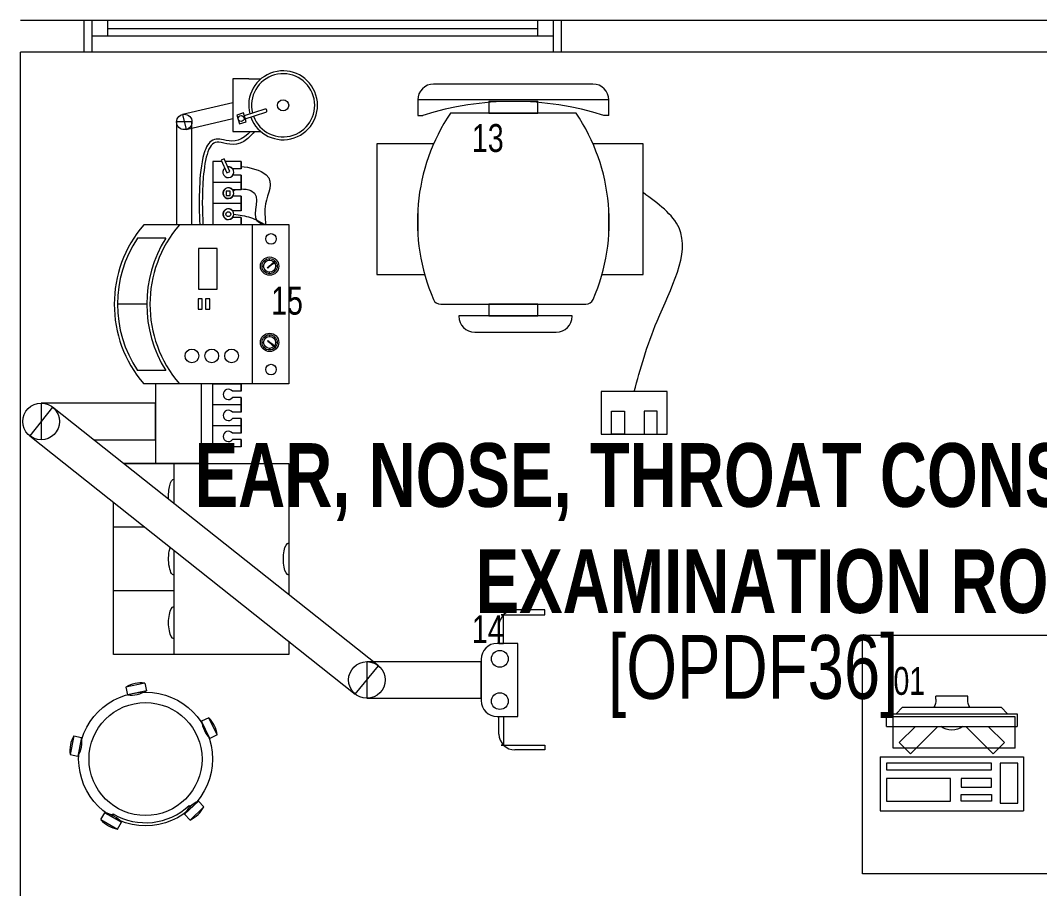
# Model space of a CAD drawing. Header units: millimetres. Extents: x -2143172 to 5255, y -610845 to 279739.
# Drawn here: x -1230791 to -1227590, y -31872 to -29145 of the extents above; entities that cross this region are included whole.
import ezdxf

# ---------------------------------------------------------------- set-up
doc = ezdxf.new("R2010")
doc.units = ezdxf.units.MM
doc.header["$LTSCALE"] = 30
doc.linetypes.add('HIDDEN', pattern=[9.525, 6.35, -3.175])
doc.layers.get('0').update_dxf_attribs({"lineweight": 5})
for name, color, linetype, lineweight in [('72_EGR_BASE_TEXT', 7, 'Continuous', 5), ('72_EGR_EQP_TAG', 142, 'Continuous', 5), ('Aluminum', 7, 'Continuous', 5), ('LOADING', 163, 'Continuous', 5), ('Walls', 32, 'Continuous', 5)]:
    doc.layers.add(name, color=color, linetype=linetype, lineweight=lineweight)
doc.styles.add('X3G_ENTITY_257CFD', font='swisscl.ttf', dxfattribs={"height": 200})
doc.styles.add('X3G_ENTITY_9EC9', font='swisscl.ttf', dxfattribs={"height": 0.2})
doc.styles.add('X3G_ENTITY_9F38', font='swisscl.ttf', dxfattribs={"height": 0.2})

# ---------------------------------------------------------------- blocks, each defined once
blk = doc.blocks.new('ITCWLS1-P')
for p, q in [((-0.17, 0.45), (-0.17, 0)), ((-0.17, 0.45), (0, 0.45)), ((0, 0.45), (0, 0)), ((-0.2651, 0.43, 0), (-0.3051, 0.43, 0)), ((-0.3051, 0.43, 0), (-0.3051, 0.02, 0)), ((-0.2651, 0.43, 0), (-0.2651, 0.02, 0)), ((-0.1496, 0.4305), (-0.1291, 0.4305)), ((-0.1291, 0.4305), (-0.1291, 0.4089)), ((-0.3251, 0.38, 0), (-0.3051, 0.4, 0)), ((-0.3251, 0.38, 0), (-0.3251, 0.07, 0)), ((-0.3251, 0.07, 0), (-0.3051, 0.05, 0)), ((-0.3051, 0.02, 0), (-0.2651, 0.02, 0)), ((-0.17, 0), (0, 0))]:
    blk.add_line(p, q)
at = {"color": 8, "linetype": 'HIDDEN'}
for p, q in [((-0.197, 0.4094), (-0.295, 0.4094)), ((-0.295, 0.0264), (-0.295, 0.4094)), ((-0.197, 0.0264), (-0.197, 0.4094)), ((-0.197, 0.0264), (-0.295, 0.0264))]:
    blk.add_line(p, q, dxfattribs=at)
at = {"color": 1, "extrusion": (2.48281e-10, 3.18408e-10, -1)}
for p, q in [((-0.2651, 0.3395), (-0.2144, 0.3902)), ((-0.1791, 0.3548), (-0.2144, 0.3902)), ((-0.2651, 0.2688), (-0.1791, 0.3548))]:
    blk.add_line(p, q, dxfattribs=at)
at = {"color": 1}
for p, q in [((-0.3503, 0.275), (-0.3596, 0.275)), ((-0.3596, 0.175), (-0.3596, 0.275)), ((-0.3503, 0.175), (-0.3596, 0.175))]:
    blk.add_line(p, q, dxfattribs=at)
at = {"color": 1, "extrusion": (2.48281e-10, -3.18408e-10, -1)}
for p, q in [((-0.2651, 0.1812), (-0.1791, 0.0952)), ((-0.2651, 0.1105), (-0.2144, 0.0598)), ((-0.1791, 0.0952), (-0.2144, 0.0598))]:
    blk.add_line(p, q, dxfattribs=at)
blk.add_lwpolyline([(-0.1291, 0.4089), (-0.1291, 0.1), (-0.1496, 0.1), (-0.1496, 0.4305)])
for points in [[(-0.1019, 0.4305), (-0.0304, 0.4305), (-0.0304, 0.2294), (-0.1019, 0.2294)], [(-0.1019, 0.1954), (-0.0747, 0.1954), (-0.0747, 0.1), (-0.1019, 0.1)], [(-0.0304, 0.1954), (-0.0508, 0.1954), (-0.0508, 0.1), (-0.0304, 0.1)], [(-0.1496, 0.0727), (-0.0236, 0.0727), (-0.0236, 0.0182), (-0.1496, 0.0182)]]:
    blk.add_lwpolyline(points, close=True)
at = {"color": 250, "linetype": 'Continuous'}
for points in [[(-0.1496, 0.1), (-0.1496, 0.1), (-0.1496, 0.1), (-0.1496, 0.1), (-0.1496, 0.1), (-0.1496, 0.1), (-0.1496, 0.1), (-0.1496, 0.1), (-0.1496, 0.1)], [(-0.1496, 0.1), (-0.1496, 0.1), (-0.1496, 0.1), (-0.1496, 0.1), (-0.1496, 0.1), (-0.1496, 0.1), (-0.1496, 0.1), (-0.1496, 0.1), (-0.1496, 0.1), (-0.1496, 0.1), (-0.1496, 0.1), (-0.1496, 0.1), (-0.1496, 0.1), (-0.1496, 0.1), (-0.1496, 0.1), (-0.1496, 0.1), (-0.1496, 0.1), (-0.1496, 0.1)], [(-0.1496, 0.1), (-0.1496, 0.1), (-0.1496, 0.1), (-0.1496, 0.1), (-0.1496, 0.1), (-0.1496, 0.1), (-0.1496, 0.1), (-0.1496, 0.1), (-0.1496, 0.1), (-0.1496, 0.1)], [(-0.1496, 0.1), (-0.1496, 0.1), (-0.1496, 0.1), (-0.1496, 0.1), (-0.1496, 0.1), (-0.1496, 0.1), (-0.1496, 0.1)], [(-0.1496, 0.1), (-0.1496, 0.1), (-0.1496, 0.1), (-0.1496, 0.1), (-0.1496, 0.1), (-0.1496, 0.1), (-0.1496, 0.1), (-0.1496, 0.1), (-0.1496, 0.1), (-0.1496, 0.1)], [(-0.1496, 0.1), (-0.1496, 0.1), (-0.1496, 0.1), (-0.1496, 0.1), (-0.1496, 0.1), (-0.1496, 0.1), (-0.1496, 0.1), (-0.1496, 0.1), (-0.1496, 0.1), (-0.1496, 0.1), (-0.1496, 0.1), (-0.1496, 0.1), (-0.1496, 0.1), (-0.1496, 0.1), (-0.1496, 0.1)], [(-0.1496, 0.1), (-0.1496, 0.1), (-0.1496, 0.1), (-0.1496, 0.1), (-0.1496, 0.1), (-0.1496, 0.1), (-0.1496, 0.1), (-0.1496, 0.1), (-0.1496, 0.1), (-0.1496, 0.1)], [(-0.1496, 0.1), (-0.1496, 0.1), (-0.1496, 0.1), (-0.1496, 0.1), (-0.1496, 0.1), (-0.1496, 0.1), (-0.1496, 0.1), (-0.1496, 0.1), (-0.1496, 0.1), (-0.1496, 0.1)], [(-0.1496, 0.1), (-0.1496, 0.1), (-0.1496, 0.1), (-0.1496, 0.1), (-0.1496, 0.1), (-0.1496, 0.1), (-0.1496, 0.1), (-0.1496, 0.1), (-0.1496, 0.1), (-0.1496, 0.1), (-0.1496, 0.1), (-0.1496, 0.1), (-0.1496, 0.1), (-0.1496, 0.1), (-0.1496, 0.1), (-0.1496, 0.1), (-0.1496, 0.1), (-0.1496, 0.1), (-0.1496, 0.1), (-0.1496, 0.1), (-0.1496, 0.1), (-0.1496, 0.1), (-0.1496, 0.1), (-0.1496, 0.1), (-0.1496, 0.1), (-0.1496, 0.1), (-0.1496, 0.1), (-0.1496, 0.1), (-0.1496, 0.1), (-0.1496, 0.1), (-0.1496, 0.1), (-0.1496, 0.1), (-0.1496, 0.1), (-0.1496, 0.1), (-0.1496, 0.1), (-0.1496, 0.1), (-0.1496, 0.1), (-0.1496, 0.1), (-0.1496, 0.1), (-0.1496, 0.1), (-0.1496, 0.1), (-0.1496, 0.1), (-0.1496, 0.1), (-0.1496, 0.1), (-0.1496, 0.1), (-0.1496, 0.1), (-0.1496, 0.1), (-0.1496, 0.1), (-0.1496, 0.1), (-0.1496, 0.1), (-0.1496, 0.1), (-0.1496, 0.1), (-0.1496, 0.1), (-0.1496, 0.1)], [(-0.1496, 0.1), (-0.1496, 0.1), (-0.1496, 0.1), (-0.1496, 0.1), (-0.1496, 0.1), (-0.1496, 0.1), (-0.1496, 0.1), (-0.1496, 0.1), (-0.1496, 0.1), (-0.1496, 0.1), (-0.1496, 0.1), (-0.1496, 0.1), (-0.1496, 0.1), (-0.1496, 0.1), (-0.1496, 0.1), (-0.1496, 0.1), (-0.1496, 0.1), (-0.1496, 0.1), (-0.1496, 0.1), (-0.1496, 0.1), (-0.1496, 0.1), (-0.1496, 0.1), (-0.1496, 0.1), (-0.1496, 0.1), (-0.1496, 0.1), (-0.1496, 0.1), (-0.1496, 0.1), (-0.1496, 0.1), (-0.1496, 0.1), (-0.1496, 0.1), (-0.1496, 0.1), (-0.1496, 0.1), (-0.1496, 0.1), (-0.1496, 0.1), (-0.1496, 0.1), (-0.1496, 0.1), (-0.1496, 0.1), (-0.1496, 0.1), (-0.1496, 0.1), (-0.1496, 0.1), (-0.1496, 0.1), (-0.1496, 0.1), (-0.1496, 0.1), (-0.1496, 0.1), (-0.1496, 0.1), (-0.1496, 0.1), (-0.1496, 0.1), (-0.1496, 0.1), (-0.1496, 0.1), (-0.1496, 0.1), (-0.1496, 0.1), (-0.1496, 0.1), (-0.1496, 0.1), (-0.1496, 0.1), (-0.1496, 0.1), (-0.1496, 0.1), (-0.1496, 0.1), (-0.1496, 0.1), (-0.1496, 0.1), (-0.1496, 0.1), (-0.1496, 0.1), (-0.1496, 0.1), (-0.1496, 0.1), (-0.1496, 0.1), (-0.1496, 0.1), (-0.1496, 0.1), (-0.1496, 0.1), (-0.1496, 0.1), (-0.1496, 0.1), (-0.1496, 0.1), (-0.1496, 0.1), (-0.1496, 0.1), (-0.1496, 0.1), (-0.1496, 0.1), (-0.1496, 0.1), (-0.1496, 0.1), (-0.1496, 0.1), (-0.1496, 0.1), (-0.1496, 0.1), (-0.1496, 0.1), (-0.1496, 0.1), (-0.1496, 0.1), (-0.1496, 0.1), (-0.1496, 0.1), (-0.1496, 0.1), (-0.1496, 0.1), (-0.1496, 0.1), (-0.1496, 0.1), (-0.1496, 0.1)], [(-0.1496, 0.1), (-0.1496, 0.1), (-0.1496, 0.1), (-0.1496, 0.1), (-0.1496, 0.1), (-0.1496, 0.1), (-0.1496, 0.1), (-0.1496, 0.1), (-0.1496, 0.1), (-0.1496, 0.1), (-0.1496, 0.1), (-0.1496, 0.1)], [(-0.1496, 0.1), (-0.1496, 0.1), (-0.1496, 0.1), (-0.1496, 0.1), (-0.1496, 0.1), (-0.1496, 0.1), (-0.1496, 0.1)], [(-0.1496, 0.1), (-0.1496, 0.1), (-0.1496, 0.1), (-0.1496, 0.1), (-0.1496, 0.1), (-0.1496, 0.1), (-0.1496, 0.1), (-0.1496, 0.1), (-0.1496, 0.1), (-0.1496, 0.1), (-0.1496, 0.1), (-0.1496, 0.1), (-0.1496, 0.1), (-0.1496, 0.1), (-0.1496, 0.1), (-0.1496, 0.1), (-0.1496, 0.1)], [(-0.1496, 0.1), (-0.1496, 0.1), (-0.1496, 0.1), (-0.1496, 0.1), (-0.1496, 0.1), (-0.1496, 0.1), (-0.1496, 0.1), (-0.1496, 0.1), (-0.1496, 0.1), (-0.1496, 0.1), (-0.1496, 0.1), (-0.1496, 0.1), (-0.1496, 0.1), (-0.1496, 0.1), (-0.1496, 0.1), (-0.1496, 0.1), (-0.1496, 0.1), (-0.1496, 0.1), (-0.1496, 0.1), (-0.1496, 0.1), (-0.1496, 0.1), (-0.1496, 0.1), (-0.1496, 0.1), (-0.1496, 0.1), (-0.1496, 0.1), (-0.1496, 0.1), (-0.1496, 0.1), (-0.1496, 0.1), (-0.1496, 0.1), (-0.1496, 0.1), (-0.1496, 0.1), (-0.1496, 0.1), (-0.1496, 0.1), (-0.1496, 0.1), (-0.1496, 0.1), (-0.1496, 0.1), (-0.1496, 0.1), (-0.1496, 0.1), (-0.1496, 0.1), (-0.1496, 0.1), (-0.1496, 0.1), (-0.1496, 0.1), (-0.1496, 0.1), (-0.1496, 0.1), (-0.1496, 0.1), (-0.1496, 0.1), (-0.1496, 0.1), (-0.1496, 0.1), (-0.1496, 0.1), (-0.1496, 0.1), (-0.1496, 0.1), (-0.1496, 0.1), (-0.1496, 0.1), (-0.1496, 0.1), (-0.1496, 0.1), (-0.1496, 0.1), (-0.1496, 0.1), (-0.1496, 0.1), (-0.1496, 0.1), (-0.1496, 0.1), (-0.1496, 0.1), (-0.1496, 0.1), (-0.1496, 0.1), (-0.1496, 0.1), (-0.1496, 0.1), (-0.1496, 0.1), (-0.1496, 0.1), (-0.1496, 0.1), (-0.1496, 0.1), (-0.1496, 0.1), (-0.1496, 0.1), (-0.1496, 0.1), (-0.1496, 0.1), (-0.1496, 0.1), (-0.1496, 0.1), (-0.1496, 0.1), (-0.1496, 0.1), (-0.1496, 0.1), (-0.1496, 0.1), (-0.1496, 0.1), (-0.1496, 0.1), (-0.1496, 0.1), (-0.1496, 0.1), (-0.1496, 0.1), (-0.1496, 0.1), (-0.1496, 0.1), (-0.1496, 0.1), (-0.1496, 0.1), (-0.1496, 0.1), (-0.1496, 0.1), (-0.1496, 0.1), (-0.1496, 0.1), (-0.1496, 0.1), (-0.1496, 0.1), (-0.1496, 0.1), (-0.1496, 0.1), (-0.1496, 0.1), (-0.1496, 0.1), (-0.1496, 0.1), (-0.1496, 0.1), (-0.1496, 0.1), (-0.1496, 0.1), (-0.1496, 0.1), (-0.1496, 0.1), (-0.1496, 0.1), (-0.1496, 0.1), (-0.1496, 0.1), (-0.1496, 0.1), (-0.1496, 0.1), (-0.1496, 0.1), (-0.1496, 0.1)], [(-0.1496, 0.1), (-0.1496, 0.1), (-0.1496, 0.1), (-0.1496, 0.1), (-0.1496, 0.1), (-0.1496, 0.1), (-0.1496, 0.1), (-0.1496, 0.1)]]:
    blk.add_lwpolyline(points, dxfattribs=at)
for points in [[(-0.1496, 0.1), (-0.1496, 0.1), (-0.1496, 0.1), (-0.1496, 0.1), (-0.1496, 0.1), (-0.1496, 0.1), (-0.1496, 0.1), (-0.1496, 0.1), (-0.1496, 0.1), (-0.1496, 0.1), (-0.1496, 0.1), (-0.1496, 0.1), (-0.1496, 0.1), (-0.1496, 0.1), (-0.1496, 0.1), (-0.1496, 0.1), (-0.1496, 0.1), (-0.1496, 0.1), (-0.1496, 0.1), (-0.1496, 0.1), (-0.1496, 0.1), (-0.1496, 0.1), (-0.1496, 0.1), (-0.1496, 0.1), (-0.1496, 0.1), (-0.1496, 0.1), (-0.1496, 0.1), (-0.1496, 0.1), (-0.1496, 0.1), (-0.1496, 0.1), (-0.1496, 0.1), (-0.1496, 0.1), (-0.1496, 0.1), (-0.1496, 0.1), (-0.1496, 0.1), (-0.1496, 0.1), (-0.1496, 0.1), (-0.1496, 0.1), (-0.1496, 0.1), (-0.1496, 0.1), (-0.1496, 0.1), (-0.1496, 0.1), (-0.1496, 0.1), (-0.1496, 0.1), (-0.1496, 0.1), (-0.1496, 0.1), (-0.1496, 0.1), (-0.1496, 0.1), (-0.1496, 0.1), (-0.1496, 0.1), (-0.1496, 0.1), (-0.1496, 0.1), (-0.1496, 0.1), (-0.1496, 0.1), (-0.1496, 0.1), (-0.1496, 0.1), (-0.1496, 0.1), (-0.1496, 0.1), (-0.1496, 0.1), (-0.1496, 0.1), (-0.1496, 0.1), (-0.1496, 0.1), (-0.1496, 0.1), (-0.1496, 0.1), (-0.1496, 0.1), (-0.1496, 0.1), (-0.1496, 0.1), (-0.1496, 0.1), (-0.1496, 0.1), (-0.1496, 0.1), (-0.1496, 0.1), (-0.1496, 0.1), (-0.1496, 0.1), (-0.1496, 0.1), (-0.1496, 0.1), (-0.1496, 0.1), (-0.1496, 0.1), (-0.1496, 0.1), (-0.1496, 0.1), (-0.1496, 0.1), (-0.1496, 0.1), (-0.1496, 0.1), (-0.1496, 0.1), (-0.1496, 0.1), (-0.1496, 0.1), (-0.1496, 0.1), (-0.1496, 0.1), (-0.1496, 0.1), (-0.1496, 0.1), (-0.1496, 0.1), (-0.1496, 0.1), (-0.1496, 0.1), (-0.1496, 0.1), (-0.1496, 0.1), (-0.1496, 0.1), (-0.1496, 0.1), (-0.1496, 0.1), (-0.1496, 0.1), (-0.1496, 0.1), (-0.1496, 0.1), (-0.1496, 0.1), (-0.1496, 0.1), (-0.1496, 0.1), (-0.1496, 0.1), (-0.1496, 0.1), (-0.1496, 0.1), (-0.1496, 0.1), (-0.1496, 0.1), (-0.1496, 0.1), (-0.1496, 0.1), (-0.1496, 0.1), (-0.1496, 0.1), (-0.1496, 0.1), (-0.1496, 0.1), (-0.1496, 0.1), (-0.1496, 0.1), (-0.1496, 0.1), (-0.1496, 0.1), (-0.1496, 0.1), (-0.1496, 0.1), (-0.1496, 0.1), (-0.1496, 0.1), (-0.1496, 0.1), (-0.1496, 0.1), (-0.1496, 0.1), (-0.1496, 0.1), (-0.1496, 0.1), (-0.1496, 0.1), (-0.1496, 0.1), (-0.1496, 0.1), (-0.1496, 0.1), (-0.1496, 0.1), (-0.1496, 0.1), (-0.1496, 0.1), (-0.1496, 0.1), (-0.1496, 0.1), (-0.1496, 0.1), (-0.1496, 0.1), (-0.1496, 0.1), (-0.1496, 0.1), (-0.1496, 0.1), (-0.1496, 0.1), (-0.1496, 0.1), (-0.1496, 0.1), (-0.1496, 0.1), (-0.1496, 0.1), (-0.1496, 0.1), (-0.1496, 0.1), (-0.1496, 0.1), (-0.1496, 0.1), (-0.1496, 0.1), (-0.1496, 0.1), (-0.1496, 0.1), (-0.1496, 0.1), (-0.1496, 0.1), (-0.1496, 0.1), (-0.1496, 0.1), (-0.1496, 0.1), (-0.1496, 0.1), (-0.1496, 0.1), (-0.1496, 0.1), (-0.1496, 0.1), (-0.1496, 0.1), (-0.1496, 0.1), (-0.1496, 0.1), (-0.1496, 0.1), (-0.1496, 0.1), (-0.1496, 0.1), (-0.1496, 0.1), (-0.1496, 0.1), (-0.1496, 0.1), (-0.1496, 0.1), (-0.1496, 0.1), (-0.1496, 0.1), (-0.1496, 0.1), (-0.1496, 0.1), (-0.1496, 0.1), (-0.1496, 0.1), (-0.1496, 0.1), (-0.1496, 0.1), (-0.1496, 0.1), (-0.1496, 0.1), (-0.1496, 0.1), (-0.1496, 0.1), (-0.1496, 0.1), (-0.1496, 0.1), (-0.1496, 0.1), (-0.1496, 0.1), (-0.1496, 0.1), (-0.1496, 0.1), (-0.1496, 0.1), (-0.1496, 0.1), (-0.1496, 0.1), (-0.1496, 0.1), (-0.1496, 0.1), (-0.1496, 0.1), (-0.1496, 0.1), (-0.1496, 0.1), (-0.1496, 0.1), (-0.1496, 0.1), (-0.1496, 0.1), (-0.1496, 0.1), (-0.1496, 0.1), (-0.1496, 0.1), (-0.1496, 0.1), (-0.1496, 0.1), (-0.1496, 0.1), (-0.1496, 0.1), (-0.1496, 0.1), (-0.1496, 0.1), (-0.1496, 0.1), (-0.1496, 0.1), (-0.1496, 0.1), (-0.1496, 0.1), (-0.1496, 0.1), (-0.1496, 0.1), (-0.1496, 0.1), (-0.1496, 0.1), (-0.1496, 0.1), (-0.1496, 0.1), (-0.1496, 0.1), (-0.1496, 0.1), (-0.1496, 0.1), (-0.1496, 0.1), (-0.1496, 0.1), (-0.1496, 0.1), (-0.1496, 0.1), (-0.1496, 0.1), (-0.1496, 0.1), (-0.1496, 0.1), (-0.1496, 0.1), (-0.1496, 0.1), (-0.1496, 0.1), (-0.1496, 0.1), (-0.1496, 0.1), (-0.1496, 0.1), (-0.1496, 0.1), (-0.1496, 0.1), (-0.1496, 0.1), (-0.1496, 0.1), (-0.1496, 0.1), (-0.1496, 0.1), (-0.1496, 0.1), (-0.1496, 0.1), (-0.1496, 0.1), (-0.1496, 0.1), (-0.1496, 0.1), (-0.1496, 0.1), (-0.1496, 0.1), (-0.1496, 0.1), (-0.1496, 0.1), (-0.1496, 0.1), (-0.1496, 0.1), (-0.1496, 0.1), (-0.1496, 0.1), (-0.1496, 0.1), (-0.1496, 0.1), (-0.1496, 0.1), (-0.1496, 0.1), (-0.1496, 0.1), (-0.1496, 0.1), (-0.1496, 0.1), (-0.1496, 0.1), (-0.1496, 0.1), (-0.1496, 0.1), (-0.1496, 0.1), (-0.1496, 0.1), (-0.1496, 0.1), (-0.1496, 0.1), (-0.1496, 0.1), (-0.1496, 0.1), (-0.1496, 0.1), (-0.1496, 0.1), (-0.1496, 0.1), (-0.1496, 0.1), (-0.1496, 0.1), (-0.1496, 0.1)], [(-0.1496, 0.1), (-0.1496, 0.1), (-0.1496, 0.1), (-0.1496, 0.1), (-0.1496, 0.1), (-0.1496, 0.1), (-0.1496, 0.1), (-0.1496, 0.1), (-0.1496, 0.1), (-0.1496, 0.1), (-0.1496, 0.1), (-0.1496, 0.1), (-0.1496, 0.1), (-0.1496, 0.1), (-0.1496, 0.1), (-0.1496, 0.1), (-0.1496, 0.1), (-0.1496, 0.1), (-0.1496, 0.1), (-0.1496, 0.1), (-0.1496, 0.1), (-0.1496, 0.1), (-0.1496, 0.1), (-0.1496, 0.1), (-0.1496, 0.1), (-0.1496, 0.1), (-0.1496, 0.1), (-0.1496, 0.1), (-0.1496, 0.1), (-0.1496, 0.1), (-0.1496, 0.1), (-0.1496, 0.1), (-0.1496, 0.1), (-0.1496, 0.1), (-0.1496, 0.1), (-0.1496, 0.1), (-0.1496, 0.1), (-0.1496, 0.1), (-0.1496, 0.1), (-0.1496, 0.1), (-0.1496, 0.1), (-0.1496, 0.1), (-0.1496, 0.1), (-0.1496, 0.1), (-0.1496, 0.1), (-0.1496, 0.1), (-0.1496, 0.1), (-0.1496, 0.1), (-0.1496, 0.1), (-0.1496, 0.1), (-0.1496, 0.1), (-0.1496, 0.1), (-0.1496, 0.1), (-0.1496, 0.1), (-0.1496, 0.1), (-0.1496, 0.1), (-0.1496, 0.1), (-0.1496, 0.1), (-0.1496, 0.1), (-0.1496, 0.1), (-0.1496, 0.1), (-0.1496, 0.1), (-0.1496, 0.1), (-0.1496, 0.1), (-0.1496, 0.1), (-0.1496, 0.1), (-0.1496, 0.1), (-0.1496, 0.1), (-0.1496, 0.1), (-0.1496, 0.1), (-0.1496, 0.1), (-0.1496, 0.1), (-0.1496, 0.1), (-0.1496, 0.1), (-0.1496, 0.1), (-0.1496, 0.1), (-0.1496, 0.1), (-0.1496, 0.1), (-0.1496, 0.1), (-0.1496, 0.1), (-0.1496, 0.1), (-0.1496, 0.1), (-0.1496, 0.1), (-0.1496, 0.1), (-0.1496, 0.1), (-0.1496, 0.1), (-0.1496, 0.1), (-0.1496, 0.1), (-0.1496, 0.1), (-0.1496, 0.1), (-0.1496, 0.1), (-0.1496, 0.1), (-0.1496, 0.1), (-0.1496, 0.1), (-0.1496, 0.1), (-0.1496, 0.1), (-0.1496, 0.1), (-0.1496, 0.1), (-0.1496, 0.1), (-0.1496, 0.1), (-0.1496, 0.1), (-0.1496, 0.1), (-0.1496, 0.1), (-0.1496, 0.1), (-0.1496, 0.1), (-0.1496, 0.1), (-0.1496, 0.1), (-0.1496, 0.1), (-0.1496, 0.1), (-0.1496, 0.1), (-0.1496, 0.1), (-0.1496, 0.1), (-0.1496, 0.1), (-0.1496, 0.1), (-0.1496, 0.1), (-0.1496, 0.1), (-0.1496, 0.1), (-0.1496, 0.1), (-0.1496, 0.1), (-0.1496, 0.1), (-0.1496, 0.1), (-0.1496, 0.1), (-0.1496, 0.1), (-0.1496, 0.1), (-0.1496, 0.1), (-0.1496, 0.1), (-0.1496, 0.1), (-0.1496, 0.1), (-0.1496, 0.1), (-0.1496, 0.1), (-0.1496, 0.1), (-0.1496, 0.1), (-0.1496, 0.1), (-0.1496, 0.1), (-0.1496, 0.1), (-0.1496, 0.1), (-0.1496, 0.1), (-0.1496, 0.1), (-0.1496, 0.1), (-0.1496, 0.1), (-0.1496, 0.1), (-0.1496, 0.1), (-0.1496, 0.1), (-0.1496, 0.1), (-0.1496, 0.1), (-0.1496, 0.1), (-0.1496, 0.1), (-0.1496, 0.1), (-0.1496, 0.1), (-0.1496, 0.1), (-0.1496, 0.1), (-0.1496, 0.1), (-0.1496, 0.1), (-0.1496, 0.1), (-0.1496, 0.1), (-0.1496, 0.1), (-0.1496, 0.1), (-0.1496, 0.1), (-0.1496, 0.1), (-0.1496, 0.1), (-0.1496, 0.1), (-0.1496, 0.1), (-0.1496, 0.1), (-0.1496, 0.1), (-0.1496, 0.1), (-0.1496, 0.1), (-0.1496, 0.1), (-0.1496, 0.1), (-0.1496, 0.1), (-0.1496, 0.1), (-0.1496, 0.1), (-0.1496, 0.1), (-0.1496, 0.1), (-0.1496, 0.1), (-0.1496, 0.1), (-0.1496, 0.1), (-0.1496, 0.1), (-0.1496, 0.1), (-0.1496, 0.1), (-0.1496, 0.1), (-0.1496, 0.1), (-0.1496, 0.1), (-0.1496, 0.1), (-0.1496, 0.1), (-0.1496, 0.1), (-0.1496, 0.1), (-0.1496, 0.1), (-0.1496, 0.1), (-0.1496, 0.1), (-0.1496, 0.1), (-0.1496, 0.1), (-0.1496, 0.1), (-0.1496, 0.1), (-0.1496, 0.1), (-0.1496, 0.1), (-0.1496, 0.1), (-0.1496, 0.1), (-0.1496, 0.1), (-0.1496, 0.1), (-0.1496, 0.1), (-0.1496, 0.1), (-0.1496, 0.1), (-0.1496, 0.1), (-0.1496, 0.1), (-0.1496, 0.1), (-0.1496, 0.1), (-0.1496, 0.1), (-0.1496, 0.1), (-0.1496, 0.1), (-0.1496, 0.1), (-0.1496, 0.1), (-0.1496, 0.1), (-0.1496, 0.1), (-0.1496, 0.1)], [(-0.1496, 0.1), (-0.1496, 0.1), (-0.1496, 0.1), (-0.1496, 0.1), (-0.1496, 0.1), (-0.1496, 0.1), (-0.1496, 0.1), (-0.1496, 0.1), (-0.1496, 0.1), (-0.1496, 0.1), (-0.1496, 0.1), (-0.1496, 0.1), (-0.1496, 0.1), (-0.1496, 0.1), (-0.1496, 0.1), (-0.1496, 0.1), (-0.1496, 0.1), (-0.1496, 0.1), (-0.1496, 0.1), (-0.1496, 0.1), (-0.1496, 0.1), (-0.1496, 0.1), (-0.1496, 0.1), (-0.1496, 0.1), (-0.1496, 0.1), (-0.1496, 0.1), (-0.1496, 0.1), (-0.1496, 0.1), (-0.1496, 0.1), (-0.1496, 0.1), (-0.1496, 0.1), (-0.1496, 0.1), (-0.1496, 0.1), (-0.1496, 0.1), (-0.1496, 0.1), (-0.1496, 0.1), (-0.1496, 0.1), (-0.1496, 0.1), (-0.1496, 0.1), (-0.1496, 0.1), (-0.1496, 0.1), (-0.1496, 0.1), (-0.1496, 0.1), (-0.1496, 0.1), (-0.1496, 0.1), (-0.1496, 0.1), (-0.1496, 0.1), (-0.1496, 0.1), (-0.1496, 0.1), (-0.1496, 0.1), (-0.1496, 0.1), (-0.1496, 0.1), (-0.1496, 0.1), (-0.1496, 0.1), (-0.1496, 0.1), (-0.1496, 0.1), (-0.1496, 0.1), (-0.1496, 0.1), (-0.1496, 0.1), (-0.1496, 0.1), (-0.1496, 0.1), (-0.1496, 0.1), (-0.1496, 0.1), (-0.1496, 0.1), (-0.1496, 0.1), (-0.1496, 0.1), (-0.1496, 0.1), (-0.1496, 0.1), (-0.1496, 0.1), (-0.1496, 0.1), (-0.1496, 0.1), (-0.1496, 0.1), (-0.1496, 0.1), (-0.1496, 0.1), (-0.1496, 0.1), (-0.1496, 0.1), (-0.1496, 0.1), (-0.1496, 0.1), (-0.1496, 0.1), (-0.1496, 0.1), (-0.1496, 0.1), (-0.1496, 0.1), (-0.1496, 0.1), (-0.1496, 0.1), (-0.1496, 0.1), (-0.1496, 0.1), (-0.1496, 0.1), (-0.1496, 0.1), (-0.1496, 0.1), (-0.1496, 0.1), (-0.1496, 0.1), (-0.1496, 0.1), (-0.1496, 0.1), (-0.1496, 0.1), (-0.1496, 0.1), (-0.1496, 0.1), (-0.1496, 0.1), (-0.1496, 0.1), (-0.1496, 0.1), (-0.1496, 0.1), (-0.1496, 0.1), (-0.1496, 0.1), (-0.1496, 0.1), (-0.1496, 0.1), (-0.1496, 0.1), (-0.1496, 0.1), (-0.1496, 0.1), (-0.1496, 0.1), (-0.1496, 0.1), (-0.1496, 0.1), (-0.1496, 0.1), (-0.1496, 0.1), (-0.1496, 0.1), (-0.1496, 0.1), (-0.1496, 0.1), (-0.1496, 0.1), (-0.1496, 0.1), (-0.1496, 0.1), (-0.1496, 0.1), (-0.1496, 0.1), (-0.1496, 0.1), (-0.1496, 0.1), (-0.1496, 0.1), (-0.1496, 0.1), (-0.1496, 0.1), (-0.1496, 0.1), (-0.1496, 0.1), (-0.1496, 0.1), (-0.1496, 0.1), (-0.1496, 0.1), (-0.1496, 0.1), (-0.1496, 0.1), (-0.1496, 0.1), (-0.1496, 0.1), (-0.1496, 0.1), (-0.1496, 0.1), (-0.1496, 0.1), (-0.1496, 0.1), (-0.1496, 0.1), (-0.1496, 0.1), (-0.1496, 0.1), (-0.1496, 0.1), (-0.1496, 0.1), (-0.1496, 0.1), (-0.1496, 0.1), (-0.1496, 0.1), (-0.1496, 0.1), (-0.1496, 0.1), (-0.1496, 0.1), (-0.1496, 0.1), (-0.1496, 0.1), (-0.1496, 0.1), (-0.1496, 0.1), (-0.1496, 0.1), (-0.1496, 0.1), (-0.1496, 0.1), (-0.1496, 0.1), (-0.1496, 0.1), (-0.1496, 0.1), (-0.1496, 0.1), (-0.1496, 0.1), (-0.1496, 0.1), (-0.1496, 0.1), (-0.1496, 0.1), (-0.1496, 0.1), (-0.1496, 0.1), (-0.1496, 0.1), (-0.1496, 0.1), (-0.1496, 0.1), (-0.1496, 0.1), (-0.1496, 0.1), (-0.1496, 0.1), (-0.1496, 0.1), (-0.1496, 0.1), (-0.1496, 0.1), (-0.1496, 0.1), (-0.1496, 0.1), (-0.1496, 0.1), (-0.1496, 0.1), (-0.1496, 0.1), (-0.1496, 0.1), (-0.1496, 0.1), (-0.1496, 0.1), (-0.1496, 0.1), (-0.1496, 0.1), (-0.1496, 0.1), (-0.1496, 0.1), (-0.1496, 0.1), (-0.1496, 0.1), (-0.1496, 0.1), (-0.1496, 0.1), (-0.1496, 0.1), (-0.1496, 0.1), (-0.1496, 0.1), (-0.1496, 0.1), (-0.1496, 0.1), (-0.1496, 0.1), (-0.1496, 0.1), (-0.1496, 0.1), (-0.1496, 0.1), (-0.1496, 0.1), (-0.1496, 0.1), (-0.1496, 0.1), (-0.1496, 0.1), (-0.1496, 0.1), (-0.1496, 0.1), (-0.1496, 0.1), (-0.1496, 0.1), (-0.1496, 0.1), (-0.1496, 0.1), (-0.1496, 0.1), (-0.1496, 0.1), (-0.1496, 0.1), (-0.1496, 0.1), (-0.1496, 0.1), (-0.1496, 0.1), (-0.1496, 0.1), (-0.1496, 0.1), (-0.1496, 0.1)]]:
    blk.add_lwpolyline(points, close=True, dxfattribs=at)
at = {"color": 1}
for centre, radius, start, end in [((-0.3503, 0.325), 0.05, 270, 300.3093), ((-0.3089, 0.225), 0.0556, 321.9431, 38.0569), ((-0.3503, 0.125), 0.05, 59.6907, 90)]:
    blk.add_arc(centre, radius, start, end, dxfattribs=at)
blk = doc.blocks.new('HF10037B-P')
at = {"color": 0}
for p, q in [((0.2459, 0.134), (0.1859, 0.134)), ((0.1859, 0.134), (0.1859, 0.109)), ((0.2459, 0.134), (0.2459, 0.109)), ((0.2459, 0.109), (0.1859, 0.109)), ((0, 0), (-0.0142, -0.0583)), ((0, 0), (0.0243, -0.0059)), ((0.0243, -0.0059), (0.01, -0.0642)), ((0.4071, -0.0094), (0.431, -0.0018)), ((0.4071, -0.0094), (0.4255, -0.0665)), ((0.431, -0.0018), (0.4493, -0.0589)), ((-0.0142, -0.0583), (0.01, -0.0642)), ((0.4069, -0.0417), (0.4165, -0.0387)), ((0.4255, -0.0665), (0.4493, -0.0589)), ((0.0524, -0.2725), (0.0674, -0.2525)), ((0.0674, -0.2525), (0.1154, -0.2885)), ((0.3125, -0.2897), (0.362, -0.2558)), ((0.3761, -0.2764), (0.362, -0.2558)), ((0.0524, -0.2725), (0.1004, -0.3085)), ((0.3266, -0.3103), (0.3761, -0.2764)), ((0.3267, -0.268), (0.3323, -0.2763)), ((0.1004, -0.3085), (0.1154, -0.2885)), ((0.3266, -0.3103), (0.3125, -0.2897))]:
    blk.add_line(p, q, dxfattribs=at)
for radius in [0.21, 0.1775]:
    blk.add_circle((0.2161, -0.1014), radius, dxfattribs=at)
for centre, radius, start, end in [((0.2159, 0.0465), 0.0925, 71.0754, 108.9246), ((0.2159, 0.1965), 0.0925, 251.0754, 288.9246), ((0.0779, -0.0499), 0.0925, 147.3419, 185.1912), ((-0.0678, -0.0143), 0.0925, 327.3419, 5.1912), ((0.4996, -0.0113), 0.0925, 178.8412, 216.6904), ((0.3568, -0.057), 0.0925, 358.8412, 36.6904), ((0.2161, -0.1014), 0.2, 303.6037, 17.3657), ((0.0389, -0.3404), 0.0925, 34.1875, 72.0368), ((0.3867, -0.3449), 0.0925, 105.5121, 143.3614), ((0.1289, -0.2205), 0.0925, 214.1875, 252.0368), ((0.3019, -0.2212), 0.0925, 285.5121, 323.3614)]:
    blk.add_arc(centre, radius, start, end, dxfattribs=at)

msp = doc.modelspace()

# ---------------------------------------------------------------- linework, layer by layer
at = {"layer": 'Aluminum', "color": 5}
for p, q in [((-1229090.9, -29144.7), (-1230590.9, -29144.7)), ((-1230565.9, -29244.7), (-1230565.9, -29144.7)), ((-1230515.9, -29194.7), (-1230515.9, -29144.7)), ((-1229165.9, -29194.7), (-1229165.9, -29144.7)), ((-1229115.9, -29244.7), (-1229115.9, -29144.7)), ((-1229115.9, -29194.7), (-1230565.9, -29194.7)), ((-1230515.9, -29169.7), (-1229165.9, -29169.7)), ((-1229090.9, -29244.7), (-1230590.9, -29244.7))]:
    msp.add_line(p, q, dxfattribs=at)
at = {"layer": 'LOADING'}
for p, q in [((-1230073.8, -29328.8, -0.1), (-1230123.7, -29328.8, -0.1)), ((-1230123.7, -29328.8, -0.1), (-1230123.7, -29494.1, -0.1)), ((-1230073.8, -29328.8, -0.1), (-1230035.5, -29328.8, -0.1)), ((-1228992.5, -29344.7, -0.1), (-1229492.8, -29344.7, -0.1)), ((-1230123.7, -29404, -0.1), (-1230281.4, -29440.4, -0.1)), ((-1228942.5, -29394.1, -0.1), (-1229542.8, -29394.1, -0.1)), ((-1229542.8, -29394.7, -0.1), (-1229542.8, -29443.5, -0.1)), ((-1229319.1, -29399.1, -0.1), (-1229319.1, -29436, -0.1)), ((-1229166.1, -29399.1, -0.1), (-1229319.1, -29399.1, -0.1)), ((-1229166.1, -29436, -0.1), (-1229166.1, -29399.1, -0.1)), ((-1228942.5, -29443.5, -0.1), (-1228942.5, -29394.7, -0.1)), ((-1230281.4, -29440.4, -0.1), (-1230270.6, -29487.3, -0.1)), ((-1230090.6, -29435.4, -0.1), (-1230111.5, -29442.2, -0.1)), ((-1230111.5, -29442.2, -0.1), (-1230102.5, -29470, -0.1)), ((-1230081.5, -29463.2, -0.1), (-1230090.6, -29435.4, -0.1)), ((-1230023.4, -29423.3, -0.1), (-1230087.7, -29444.2, -0.1)), ((-1230087.7, -29444.2, -0.1), (-1230084.4, -29454.4, -0.1)), ((-1230084.4, -29454.4, -0.1), (-1230020.1, -29433.5, -0.1)), ((-1229542.8, -29443.5, -0.1), (-1229526.8, -29443.5, -0.1)), ((-1229045.6, -29436, -0.1), (-1229439.7, -29436, -0.1)), ((-1229319.1, -29436, -0.1), (-1229166.1, -29436, -0.1)), ((-1228942.5, -29443.5, -0.1), (-1228958.5, -29443.5, -0.1)), ((-1230251.9, -29463.8, -0.1), (-1230300.1, -29463.8, -0.1)), ((-1230300.1, -29463.8, -0.1), (-1230300.1, -29786.3, -0.1)), ((-1230270.6, -29487.3, -0.1), (-1230123.7, -29453.3, -0.1)), ((-1230251.9, -29786.3, -0.1), (-1230251.9, -29463.8, -0.1)), ((-1230102.5, -29470, -0.1), (-1230081.5, -29463.2, -0.1)), ((-1230123.7, -29494.1, -0.1), (-1230073.8, -29494.1, -0.1)), ((-1230073.8, -29494.1, -0.1), (-1230035.5, -29494.1, -0.1)), ((-1229492.8, -29532.6, -0.1), (-1229671.2, -29532.6, -0.1)), ((-1229671.2, -29532.6, -0.1), (-1229671.2, -29942.4, -0.1)), ((-1228834.8, -29532.6, -0.1), (-1228992.5, -29532.6, -0.1)), ((-1228834.8, -29942.4, -0.1), (-1228834.8, -29532.6, -0.1)), ((-1230151.2, -29579.1, -0.1), (-1230160.5, -29583.3, -0.1)), ((-1230133.2, -29619.2, -0.1), (-1230151.2, -29579.1, -0.1)), ((-1230158.2, -29588.3, -0.1), (-1230186.8, -29588.3, -0.1)), ((-1230186.8, -29588.3, -0.1), (-1230186.8, -29786.3, -0.1)), ((-1230160.5, -29583.3, -0.1), (-1230142.4, -29623.4, -0.1)), ((-1230097.8, -29588.3, -0.1), (-1230147.1, -29588.3, -0.1)), ((-1230097.8, -29611.3, -0.1), (-1230124.9, -29611.3, -0.1)), ((-1230097.8, -29611.3, -0.1), (-1230097.8, -29588.3, -0.1)), ((-1230097.8, -29588.3, -0.1), (-1230097.8, -29611.3, -0.1)), ((-1230142.4, -29623.4, -0.1), (-1230133.2, -29619.2, -0.1)), ((-1230097.8, -29631.3, -0.1), (-1230124.9, -29631.3, -0.1)), ((-1230097.8, -29677.3, -0.1), (-1230097.8, -29631.3, -0.1)), ((-1230097.8, -29631.3, -0.1), (-1230097.8, -29654.3, -0.1)), ((-1230097.8, -29654.3, -0.1), (-1230186.8, -29654.3, -0.1)), ((-1230097.8, -29654.3, -0.1), (-1230097.8, -29677.3, -0.1)), ((-1230144.4, -29681.4, -0.1), (-1230144.4, -29694.6, -0.1)), ((-1230132.4, -29681.4, -0.1), (-1230144.4, -29681.4, -0.1)), ((-1230144.4, -29694.6, -0.1), (-1230132.4, -29694.6, -0.1)), ((-1230132.4, -29694.6, -0.1), (-1230132.4, -29681.4, -0.1)), ((-1230097.8, -29677.3, -0.1), (-1230124.9, -29677.3, -0.1)), ((-1230097.8, -29697.3, -0.1), (-1230124.9, -29697.3, -0.1)), ((-1230097.8, -29743.3, -0.1), (-1230097.8, -29697.3, -0.1)), ((-1230097.8, -29697.3, -0.1), (-1230097.8, -29720.3, -0.1)), ((-1230097.8, -29720.3, -0.1), (-1230186.8, -29720.3, -0.1)), ((-1230097.8, -29720.3, -0.1), (-1230097.8, -29743.3, -0.1)), ((-1229542.6, -29736, -0.1), (-1229542.6, -29819.5, -0.1)), ((-1228942.6, -29819.5, -0.1), (-1228942.6, -29736, -0.1)), ((-1230097.8, -29743.3, -0.1), (-1230124.9, -29743.3, -0.1)), ((-1230097.8, -29763.3, -0.1), (-1230124.9, -29763.3, -0.1)), ((-1230097.8, -29786.3, -0.1), (-1230097.8, -29763.3, -0.1)), ((-1230097.8, -29763.3, -0.1), (-1230097.8, -29786.3, -0.1)), ((-1230403.1, -29786.3, -0.1), (-1229948, -29786.3, -0.1)), ((-1230186.8, -29786.3, -0.1), (-1230097.8, -29786.3, -0.1)), ((-1230063, -29786.3, -0.1), (-1230063, -30286.3, -0.1)), ((-1229948, -29786.3, -0.1), (-1229948, -30286.3, -0.1)), ((-1230334.2, -29828.4, -0.1), (-1230422.7, -29828.4, -0.1)), ((-1230231.1, -29861, -0.1), (-1230231.1, -29989, -0.1)), ((-1230173, -29861, -0.1), (-1230231.1, -29861, -0.1)), ((-1230173, -29989, -0.1), (-1230173, -29861, -0.1)), ((-1230021.6, -29903.4, -0.1), (-1230025.1, -29899.9, -0.1)), ((-1230008.1, -29897.8, -0.1), (-1230008.1, -29892.8, -0.1)), ((-1230008.1, -29897.8, -0.1), (-1230008.1, -29892.8, -0.1)), ((-1229994.7, -29903.4, -0.1), (-1229991.1, -29899.9, -0.1)), ((-1230032, -29916.6, -0.1), (-1230027, -29916.6, -0.1)), ((-1230021.6, -29929.8, -0.1), (-1230025.1, -29933.3, -0.1)), ((-1230014.8, -29922.2, -0.1), (-1230009.1, -29917.4, -0.1)), ((-1230014.8, -29922.2, -0.1), (-1230013.7, -29920.1, -0.1)), ((-1230014.8, -29922.2, -0.1), (-1230012.6, -29921.4, -0.1)), ((-1230013.7, -29920.1, -0.1), (-1230009.2, -29917.3, -0.1)), ((-1230012.6, -29921.4, -0.1), (-1230009, -29917.5, -0.1)), ((-1229998.8, -29906.9, -0.1), (-1230007.3, -29915.7, -0.1)), ((-1230007.2, -29915.8, -0.1), (-1229994.2, -29905.1, -0.1)), ((-1229996.9, -29909.2, -0.1), (-1230007.1, -29915.9, -0.1)), ((-1229994.2, -29905.1, -0.1), (-1229998.8, -29906.9, -0.1)), ((-1229994.2, -29905.1, -0.1), (-1229996.9, -29909.2, -0.1)), ((-1229994.7, -29929.8, -0.1), (-1229991.1, -29933.3, -0.1)), ((-1229984.3, -29916.6, -0.1), (-1229989.3, -29916.6, -0.1)), ((-1230008.1, -29940.4, -0.1), (-1230008.1, -29935.4, -0.1)), ((-1230008.1, -29940.4, -0.1), (-1230008.1, -29935.4, -0.1)), ((-1229671.2, -29942.4, -0.1), (-1229521.5, -29942.4, -0.1)), ((-1228963.8, -29942.4, -0.1), (-1228834.8, -29942.4, -0.1)), ((-1230231.1, -29989, -0.1), (-1230173, -29989, -0.1)), ((-1230232.7, -30018.9, -0.1), (-1230232.7, -30052.1, -0.1)), ((-1230219.5, -30018.9, -0.1), (-1230232.7, -30018.9, -0.1)), ((-1230219.5, -30052.1, -0.1), (-1230219.5, -30018.9, -0.1)), ((-1230209.5, -30018.9, -0.1), (-1230209.5, -30052.1, -0.1)), ((-1230196.2, -30018.9, -0.1), (-1230209.5, -30018.9, -0.1)), ((-1230196.2, -30052.1, -0.1), (-1230196.2, -30018.9, -0.1)), ((-1230393.9, -30036.3, -0.1), (-1230486.1, -30036.3, -0.1)), ((-1230232.7, -30052.1, -0.1), (-1230219.5, -30052.1, -0.1)), ((-1230209.5, -30052.1, -0.1), (-1230196.2, -30052.1, -0.1)), ((-1229470.7, -30036, -0.1), (-1229014.6, -30036, -0.1)), ((-1229319.1, -30036, -0.1), (-1229319.1, -30072.9, -0.1)), ((-1229166.1, -30036, -0.1), (-1229319.1, -30036, -0.1)), ((-1229166.1, -30072.9, -0.1), (-1229166.1, -30036, -0.1)), ((-1229413.8, -30072.9, -0.1), (-1229413.8, -30073.8, -0.1)), ((-1229057.6, -30072.9, -0.1), (-1229413.8, -30072.9, -0.1)), ((-1229319.1, -30072.9, -0.1), (-1229166.1, -30072.9, -0.1)), ((-1229057.6, -30073.8, -0.1), (-1229057.6, -30072.9, -0.1)), ((-1229363.8, -30123.8, -0.1), (-1229107.6, -30123.8, -0.1)), ((-1230032, -30156, -0.1), (-1230027, -30156, -0.1)), ((-1230021.6, -30142.8, -0.1), (-1230025.1, -30139.3, -0.1)), ((-1230014.8, -30150.4, -0.1), (-1230009.1, -30155.2, -0.1)), ((-1230014.8, -30150.4, -0.1), (-1230013.7, -30152.5, -0.1)), ((-1230014.8, -30150.4, -0.1), (-1230012.6, -30151.2, -0.1)), ((-1230013.7, -30152.5, -0.1), (-1230009.2, -30155.3, -0.1)), ((-1230012.6, -30151.2, -0.1), (-1230009, -30155.1, -0.1)), ((-1230008.1, -30132.2, -0.1), (-1230008.1, -30137.2, -0.1)), ((-1230008.1, -30132.2, -0.1), (-1230008.1, -30137.2, -0.1)), ((-1229994.7, -30142.8, -0.1), (-1229991.1, -30139.3, -0.1)), ((-1229984.3, -30156, -0.1), (-1229989.3, -30156, -0.1)), ((-1230021.6, -30169.2, -0.1), (-1230025.1, -30172.7, -0.1)), ((-1230008.1, -30174.8, -0.1), (-1230008.1, -30179.8, -0.1)), ((-1230008.1, -30174.8, -0.1), (-1230008.1, -30179.8, -0.1)), ((-1229998.8, -30165.7, -0.1), (-1230007.3, -30156.9, -0.1)), ((-1230007.2, -30156.8, -0.1), (-1229994.2, -30167.5, -0.1)), ((-1229996.9, -30163.4, -0.1), (-1230007.1, -30156.7, -0.1)), ((-1229994.2, -30167.5, -0.1), (-1229998.8, -30165.7, -0.1)), ((-1229994.2, -30167.5, -0.1), (-1229996.9, -30163.4, -0.1)), ((-1229994.7, -30169.2, -0.1), (-1229991.1, -30172.7, -0.1)), ((-1230334.2, -30244.3, -0.1), (-1230422.7, -30244.3, -0.1)), ((-1229948, -30286.3, -0.1), (-1230403.1, -30286.3, -0.1)), ((-1230366.7, -30286.3, -0.1), (-1230366.7, -30536.3, -0.1)), ((-1230223, -30286.3, -0.1), (-1230223, -30536.3, -0.1)), ((-1230186.8, -30484.3, -0.1), (-1230186.8, -30286.3, -0.1)), ((-1230186.8, -30286.3, -0.1), (-1230097.8, -30286.3, -0.1)), ((-1230097.8, -30309.3, -0.1), (-1230124.9, -30309.3, -0.1)), ((-1230097.8, -30286.3, -0.1), (-1230097.8, -30309.3, -0.1)), ((-1230097.8, -30309.3, -0.1), (-1230097.8, -30286.3, -0.1)), ((-1228758.9, -30310.3, -0.1), (-1228966.9, -30310.3, -0.1)), ((-1228966.9, -30310.3, -0.1), (-1228966.9, -30443.9, -0.1)), ((-1228758.9, -30443.9, -0.1), (-1228758.9, -30310.3, -0.1)), ((-1230366.7, -30346.9, -0.1), (-1230725.7, -30346.9, -0.1)), ((-1230725.7, -30346.9, -0.1), (-1230725.7, -30461.9, -0.1)), ((-1230366.7, -30461.9, -0.1), (-1230366.7, -30346.9, -0.1)), ((-1230097.8, -30329.3, -0.1), (-1230124.9, -30329.3, -0.1)), ((-1230097.8, -30329.3, -0.1), (-1230097.8, -30375.3, -0.1)), ((-1230097.8, -30352.3, -0.1), (-1230097.8, -30329.3, -0.1)), ((-1230690, -30359.4, -0.1), (-1230761.4, -30449.4, -0.1)), ((-1229666, -31171.8, -0.1), (-1230690, -30359.4, -0.1)), ((-1230097.8, -30352.3, -0.1), (-1230186.8, -30352.3, -0.1)), ((-1230097.8, -30375.3, -0.1), (-1230124.9, -30375.3, -0.1)), ((-1230097.8, -30375.3, -0.1), (-1230097.8, -30352.3, -0.1)), ((-1228934.7, -30372.2, -0.1), (-1228893.9, -30372.2, -0.1)), ((-1228934.7, -30443.9, -0.1), (-1228934.7, -30372.2, -0.1)), ((-1228893.9, -30372.2, -0.1), (-1228893.9, -30443.9, -0.1)), ((-1228791.1, -30372.2, -0.1), (-1228832, -30372.2, -0.1)), ((-1228832, -30372.2, -0.1), (-1228832, -30443.9, -0.1)), ((-1228791.1, -30443.9, -0.1), (-1228791.1, -30372.2, -0.1)), ((-1230097.8, -30395.3, -0.1), (-1230124.9, -30395.3, -0.1)), ((-1230097.8, -30395.3, -0.1), (-1230097.8, -30441.3, -0.1)), ((-1230097.8, -30418.3, -0.1), (-1230097.8, -30395.3, -0.1)), ((-1230097.8, -30418.3, -0.1), (-1230186.8, -30418.3, -0.1)), ((-1230097.8, -30441.3, -0.1), (-1230124.9, -30441.3, -0.1)), ((-1230097.8, -30441.3, -0.1), (-1230097.8, -30418.3, -0.1)), ((-1228966.9, -30443.9, -0.1), (-1228758.9, -30443.9, -0.1)), ((-1228893.9, -30443.9, -0.1), (-1228934.7, -30443.9, -0.1)), ((-1228832, -30443.9, -0.1), (-1228791.1, -30443.9, -0.1)), ((-1230761.4, -30449.4, -0.1), (-1229739, -31260.6, -0.1)), ((-1230560.8, -30461.9, -0.1), (-1230366.7, -30461.9, -0.1)), ((-1230097.8, -30461.3, -0.1), (-1230124.9, -30461.3, -0.1)), ((-1230097.8, -30461.3, -0.1), (-1230097.8, -30484.3, -0.1)), ((-1230097.8, -30484.3, -0.1), (-1230097.8, -30461.3, -0.1)), ((-1230097.8, -30484.3, -0.1), (-1230186.8, -30484.3, -0.1)), ((-1230223, -30536.3, -0.1), (-1230467, -30536.3, -0.1)), ((-1230467, -30536.3, -0.1), (-1229948, -30536.3, -0.1)), ((-1230308.4, -30536.3, -0.1), (-1230308.4, -30662.1, -0.1)), ((-1230308.4, -30536.3, -0.1), (-1230308.4, -30662.1, -0.1)), ((-1229948, -30536.3, -0.1), (-1229948, -30948.1, -0.1)), ((-1230498, -31136.3, -0.1), (-1230498, -30658.4, -0.1)), ((-1230399.8, -30736.3, -0.1), (-1230498, -30736.3, -0.1)), ((-1230308.4, -30808.8, -0.1), (-1230308.4, -31136.3, -0.1)), ((-1230308.4, -30808.8, -0.1), (-1230308.4, -30936.3, -0.1)), ((-1230308.4, -30936.3, -0.1), (-1230498, -30936.3, -0.1)), ((-1230308.4, -30936.3, -0.1), (-1230308.4, -31136.3, -0.1)), ((-1229280.4, -31011.8, -0.1), (-1229143.2, -31011.8, -0.1)), ((-1229273.2, -31011.8, -0.1), (-1229280.4, -31011.8, -0.1)), ((-1229273.2, -31101.3, -0.1), (-1229273.2, -31011.8, -0.1)), ((-1229143.2, -30996.5, -0.1), (-1229237.6, -30996.5, -0.1)), ((-1229143.2, -31011.8, -0.1), (-1229143.2, -30996.5, -0.1)), ((-1229287.6, -31046.5, -0.1), (-1229287.6, -31101.3, -0.1)), ((-1229948, -31094.8, -0.1), (-1229948, -31136.3, -0.1)), ((-1229228.7, -31101.3, -0.1), (-1229293.5, -31101.3, -0.1)), ((-1229287.6, -31101.3, -0.1), (-1229273.2, -31101.3, -0.1)), ((-1229228.7, -31331.2, -0.1), (-1229228.7, -31101.3, -0.1)), ((-1229948, -31136.3, -0.1), (-1230498, -31136.3, -0.1)), ((-1229739, -31260.6, -0.1), (-1229666, -31171.8, -0.1)), ((-1229702.5, -31158.8, -0.1), (-1229702.5, -31273.7, -0.1)), ((-1229343.5, -31158.8, -0.1), (-1229702.5, -31158.8, -0.1)), ((-1229343.5, -31151.3, -0.1), (-1229343.5, -31281.2, -0.1)), ((-1229343.5, -31273.7, -0.1), (-1229343.5, -31158.8, -0.1)), ((-1229702.5, -31273.7, -0.1), (-1229343.5, -31273.7, -0.1)), ((-1229293.5, -31331.2, -0.1), (-1229228.7, -31331.2, -0.1)), ((-1229287.6, -31386, -0.1), (-1229287.6, -31331.2, -0.1)), ((-1229287.6, -31331.2, -0.1), (-1229273.2, -31331.2, -0.1)), ((-1229273.2, -31331.2, -0.1), (-1229273.2, -31420.6, -0.1)), ((-1229280.4, -31420.6, -0.1), (-1229143.2, -31420.6, -0.1)), ((-1229273.2, -31420.6, -0.1), (-1229280.4, -31420.6, -0.1)), ((-1229143.2, -31436, -0.1), (-1229237.6, -31436, -0.1)), ((-1229143.2, -31420.6, -0.1), (-1229143.2, -31436, -0.1))]:
    msp.add_line(p, q, dxfattribs=at)
at = {"layer": 'LOADING', "elevation": 0}
msp.add_lwpolyline([(-1228145.8, -31825.3), (-1228145.8, -31075.3), (-1226645.8, -31075.3), (-1226645.8, -31825.3)], close=True, dxfattribs=at)
at = {"layer": 'LOADING'}
for centre, radius in [((-1229965.7, -29411.4, -0.1), 17.5), ((-1230276, -29463.8, -0.1), 24.1), ((-1230276, -29463.8, -0.1), 24.1), ((-1230097.6, -29453, -0.1), 9.25), ((-1230137.8, -29753.3, -0.1), 7.82), ((-1230003.6, -29831.1, -0.1), 16.6), ((-1230008.1, -29916.6, -0.1), 28.8), ((-1230008.1, -29916.6, -0.1), 23.8), ((-1230008.1, -29916.6, -0.1), 18.8), ((-1230008.1, -29916.6, -0.1), 1.24), ((-1230008.1, -29916.6, -0.1), 1.24), ((-1230008.1, -30156, -0.1), 28.8), ((-1230008.1, -30156, -0.1), 23.8), ((-1230008.1, -30156, -0.1), 18.8), ((-1230008.1, -30156, -0.1), 1.24), ((-1230008.1, -30156, -0.1), 1.24), ((-1230252.2, -30198.6, -0.1), 21.6), ((-1230189.8, -30198.6, -0.1), 21.6), ((-1230127.3, -30198.6, -0.1), 21.6), ((-1230003.6, -30241.5, -0.1), 16.6), ((-1230725.7, -30404.4, -0.1), 57.5), ((-1229284.9, -31149.8, -0.1), 26.3), ((-1229702.5, -31216.2, -0.1), 57.5), ((-1229284.9, -31282.6, -0.1), 26.3)]:
    msp.add_circle(centre, radius, dxfattribs=at)
for centre, radius, start, end in [((-1229965.7, -29411.4, -0.1), 108.2, 200.2012, 194.5392), ((-1229965.7, -29411.4, -0.1), 99.2, 200.402, 194.2256), ((-1229492.8, -29394.7, -0.1), 50, 90, 180), ((-1228992.5, -29394.7, -0.1), 50, 0, 90), ((-1229242.6, -30331.6, -0.1), 932.5, 72.2567, 107.7433), ((-1230021.7, -29428.4, -0.1), 5.34, 287.9897, 107.9897), ((-1228932.2, -29777.7, -0.1), 611.8, 146.0421, 203.4207), ((-1229553, -29777.7, -0.1), 611.8, 336.5793, 33.9579), ((-1230137.8, -29621.3, -0.1), 17.2, 131.3679, 97.0514), ((-1230137.8, -29621.3, -0.1), 16.3, 37.727, 96.0827), ((-1230137.8, -29687.3, -0.1), 17.2, 131.3679, 97.0514), ((-1230137.8, -29687.3, -0.1), 16.3, 37.727, 322.273), ((-1230137.8, -29753.3, -0.1), 17.2, 131.3679, 97.0514), ((-1230137.8, -29753.3, -0.1), 16.3, 37.727, 322.273), ((-1230113.7, -30036.3, -0.1), 382.4, 139.1751, 220.8249), ((-1230001.5, -30036.3, -0.1), 382.4, 139.1751, 220.8249), ((-1230113.7, -30036.3, -0.1), 372.4, 146.0561, 213.9439), ((-1230001.5, -30036.3, -0.1), 392.4, 147.9999, 212.0001), ((-1229470.7, -30011, -0.1), 25, 203.4207, 270), ((-1229014.6, -30011, -0.1), 25, 270, 336.5793), ((-1229363.8, -30073.8, -0.1), 50, 180, 270), ((-1229107.6, -30073.8, -0.1), 50, 270, 0), ((-1230137.8, -30319.3, -0.1), 16.3, 37.727, 322.273), ((-1230137.8, -30385.3, -0.1), 16.3, 37.727, 322.273), ((-1230137.8, -30451.3, -0.1), 16.3, 37.727, 322.273), ((-1229237.6, -31046.5, -0.1), 50, 90, 180), ((-1229293.5, -31151.3, -0.1), 50, 90, 180), ((-1229293.5, -31281.2, -0.1), 50, 180, 270), ((-1229237.6, -31386, -0.1), 50, 180, 270)]:
    msp.add_arc(centre, radius, start, end, dxfattribs=at)
at = {"layer": 'LOADING', "extrusion": (0, 0, -1)}
for centre, start_param, end_param in [((-1230308.4, -30636.3, -0.1), 1.314296, 3.141593), ((-1229948, -30836.3, -0.1), 0, 3.141593), ((-1230308.4, -30836.3, -0.1), 0, 2.380645), ((-1230308.4, -31036.3, -0.1), 0, 3.141593)]:
    msp.add_ellipse(centre, major_axis=(0, -50.7), ratio=0.333332, start_param=start_param, end_param=end_param, dxfattribs=at)
at = {"layer": 'LOADING'}
for points, knots in [([(-1230068.9, -29494.1, -0.1), (-1230071.2, -29496.5, -0.1), (-1230073.5, -29499, -0.1), (-1230104.8, -29529.9, -0.1), (-1230130.2, -29525.1, -0.1), (-1230168.9, -29516.2, -0.1), (-1230184.9, -29516.3, -0.1), (-1230206.2, -29538, -0.1), (-1230212.8, -29555.5, -0.1), (-1230225.4, -29609.4, -0.1), (-1230227.7, -29649.6, -0.1), (-1230229.9, -29713.8, -0.1), (-1230229.2, -29741.2, -0.1), (-1230228, -29773.9, -0.1), (-1230227.7, -29780.2, -0.1), (-1230227.4, -29786.5, -0.1)], [0.0525518, 0.0525518, 0.0525518, 0.0525518, 0.0586331, 0.0586331, 0.1331523, 0.1331523, 0.1849884, 0.1849884, 0.2368244, 0.2368244, 0.3240068, 0.3240068, 0.4111891, 0.4111891, 0.4321683, 0.4321683, 0.4321683, 0.4321683]), ([(-1230055.2, -29494.1, -0.1), (-1230066, -29506.2, -0.1), (-1230077.6, -29517.8, -0.1), (-1230120.1, -29543.6, -0.1), (-1230148.9, -29529.6, -0.1), (-1230184.3, -29525.2, -0.1), (-1230193.6, -29535.6, -0.1), (-1230209.6, -29578.5, -0.1), (-1230213.9, -29608.8, -0.1), (-1230221.3, -29697.8, -0.1), (-1230219.3, -29742.2, -0.1), (-1230217.4, -29786.1, -0.1)], [0.048018, 0.048018, 0.048018, 0.048018, 0.0744053, 0.0744053, 0.1474121, 0.1474121, 0.2165982, 0.2165982, 0.2857843, 0.2857843, 0.4321683, 0.4321683, 0.4321683, 0.4321683]), ([(-1230097.8, -29604.1, -0.1), (-1230072.7, -29604.5, -0.1), (-1229978.2, -29630.6, -0.1), (-1230031, -29714.8, -0.1), (-1230021.5, -29764.5, -0.1), (-1230021.1, -29786.3, -0.1)], [0.0432729, 0.0432729, 0.0432729, 0.0432729, 0.1023316, 0.1931304, 0.2585477, 0.2585477, 0.2585477, 0.2585477]), ([(-1230097.8, -29674.2, -0.1), (-1230087.1, -29673.9, -0.1), (-1230021.3, -29682.7, -0.1), (-1230077.3, -29770.1, -0.1), (-1230031.9, -29783.2, -0.1), (-1230021.1, -29786.3, -0.1)], [0.0329912, 0.0329912, 0.0329912, 0.0329912, 0.0543483, 0.1505593, 0.180495, 0.180495, 0.180495, 0.180495]), ([(-1228862.9, -30310.3, -0.1), (-1228843.2, -30238.6, -0.1), (-1228798.1, -30074.4, -0.1), (-1228652.5, -29819.1, -0.1), (-1228788, -29719.9, -0.1), (-1228834.8, -29685.7, -0.1)], [0, 0, 0, 0, 0.2328437, 0.5330093, 0.6912014, 0.6912014, 0.6912014, 0.6912014]), ([(-1230120.6, -29753.3, -0.1), (-1230102.6, -29755.9, -0.1), (-1230067.5, -29760.9, -0.1), (-1230036.3, -29778, -0.1), (-1230021.1, -29786.3, -0.1)], [0, 0, 0, 0, 0.0539016, 0.1055574, 0.1055574, 0.1055574, 0.1055574])]:
    msp.add_open_spline(points, degree=3, knots=knots, dxfattribs=at)
for points in [[(-1230122.7, -29613, -0.1), (-1230122.6, -29612.4, -0.1), (-1230122.3, -29611.8, -0.1), (-1230122.1, -29611.3, -0.1)], [(-1230121.9, -29680.7, -0.1), (-1230121, -29679.4, -0.1), (-1230119.3, -29678.2, -0.1), (-1230117, -29677.3, -0.1)]]:
    msp.add_open_spline(points, degree=3, dxfattribs=at)
at = {"layer": 'Walls'}
for p, q in [((-1230590.9, -29144.7), (-1230790.9, -29144.7)), ((-1230590.9, -29244.7), (-1230590.9, -29144.7)), ((-1226590.9, -29144.7), (-1229090.9, -29144.7)), ((-1229090.9, -29244.7), (-1229090.9, -29144.7)), ((-1230790.9, -32534.7), (-1230790.9, -29244.7)), ((-1230590.9, -29244.7), (-1230790.9, -29244.7)), ((-1226590.9, -29244.7), (-1229090.9, -29244.7))]:
    msp.add_line(p, q, dxfattribs=at)

# ---------------------------------------------------------------- block references
at = {"layer": 'LOADING', "extrusion": (1.16581e-09, -2.75759e-10, -1), "xscale": -999.9999999999995, "yscale": 999.9999999999995, "zscale": 999.9999999999995, "rotation": 64.21868746407375}
msp.add_blockref('HF10037B-P', (1230400.5, -31225.9, 0.1), dxfattribs=at)
at = {"layer": 'LOADING', "extrusion": (-1.93992e-16, -8.01373e-06, 1), "xscale": -1000.000000000016, "yscale": 1000.000000000016, "zscale": 1000.000000000016, "rotation": 90}
msp.add_blockref('ITCWLS1-P', (-1227640.3, -31627.2, 0.2), dxfattribs=at)

# ---------------------------------------------------------------- texts
at = {"layer": '72_EGR_BASE_TEXT', "insert": (-1228296.4, -30472.5, 0), "char_height": 200, "width": 4223.97, "attachment_point": 2, "style": 'X3G_ENTITY_9EC9'}
msp.add_mtext('{\\fSwis721 LtCn BT|b1|i0|c0|p34;EAR, NOSE, THROAT CONSULTATION / EXAMINATION ROOM}', dxfattribs=at)
at = {"layer": '72_EGR_BASE_TEXT', "insert": (-1228489.1, -31075.3, 0), "char_height": 200, "attachment_point": 2, "style": 'X3G_ENTITY_9F38'}
msp.add_mtext('[OPDF36]', dxfattribs=at)
at = {"layer": '72_EGR_EQP_TAG', "char_height": 87.47, "attachment_point": 2, "style": 'X3G_ENTITY_257CFD'}
for s, insert in [('13', (-1229322.8, -29470.4, -0.1)), ('15', (-1229953.4, -29981.4, -0.1)), ('14', (-1229322.8, -31013, -0.1)), ('01', (-1227998.8, -31175.5, 0))]:
    msp.add_mtext(s, dxfattribs=dict(at, insert=insert))

doc.saveas('drawing.dxf')
